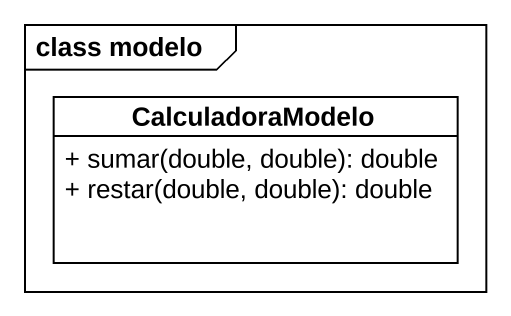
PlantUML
@startuml
mainframe class modelo
hide circle
hide empty members
skinparam classAttributeIconSize 0
class CalculadoraModelo {
  + sumar(double, double): double
  + restar(double, double): double
}
@enduml
